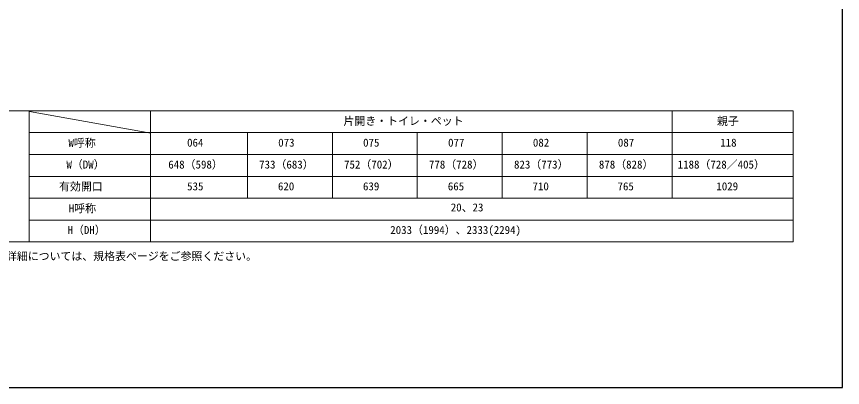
# Model space of a CAD drawing. Units: millimetres, scale not verified. Extents: x -525 to 525, y -783 to 779.
# Drawn here: x -156 to 525, y -783 to -478 of the extents above; entities that cross this region are included whole.
import ezdxf
from ezdxf.enums import TextEntityAlignment as Align

# ---------------------------------------------------------------- set-up
doc = ezdxf.new("R2010")
doc.units = ezdxf.units.MM
doc.header["$LTSCALE"] = 4
doc.layers.add('0-1_TABLE1', color=7, linetype='Continuous', lineweight=18)
doc.layers.add('0-2_USER1', color=3, linetype='Continuous')
doc.layers.add('0-8_YKK_ZWAK', color=7, linetype='Continuous')
doc.styles.add('ＭＳ ゴシック', font='')
doc.styles.get('ＭＳ ゴシック').set_extended_font_data('MS Gothic')

msp = doc.modelspace()

# ---------------------------------------------------------------- linework, layer by layer
at = {"layer": '0-1_TABLE1'}
for p, q in [((-225.572, -555.4), (484.428, -555.4)), ((-145.572, -555.4), (-145.572, -663.4)), ((-145.344, -555.957), (-45.344, -573.957)), ((-45.572, -555.4), (-45.572, -663.4)), ((384.428, -555.4), (384.428, -627.4)), ((484.428, -555.4), (484.428, -663.4)), ((-145.572, -573.4), (484.428, -573.4)), ((34.428, -573.4), (34.428, -627.4)), ((104.428, -573.4), (104.428, -627.4)), ((174.428, -573.4), (174.428, -627.4)), ((244.428, -573.4), (244.428, -627.4)), ((314.428, -573.4), (314.428, -627.4)), ((-145.572, -591.4), (484.428, -591.4)), ((-145.572, -609.4), (484.428, -609.4)), ((-145.572, -627.4), (484.428, -627.4)), ((-145.572, -645.4), (484.428, -645.4)), ((-225.572, -663.4), (484.428, -663.4))]:
    msp.add_line(p, q, dxfattribs=at)
at = {"layer": '0-8_YKK_ZWAK'}
msp.add_lwpolyline([(-525, -783.4), (525, -783.4), (525, 746.6)], dxfattribs=at)

# ---------------------------------------------------------------- texts
at = {"layer": '0-1_TABLE1', "style": 'ＭＳ ゴシック'}
for s, p in [('片開き・トイレ・ペット', (113.536, -569.079)), ('親子', (421.516, -569.181)), ('W呼称', (-113.265, -587.105)), ('064', (-15.415, -586.9)), ('073', (59.712, -586.9)), ('075', (129.712, -586.9)), ('077', (199.789, -586.9)), ('082', (269.712, -586.9)), ('087', (339.789, -586.9)), ('118', (424.227, -586.9)), ('W（DW）', (-114.927, -604.951)), ('648（598）', (-30.91, -604.951)), ('733（683）', (44.013, -604.951)), ('752（702）', (114.013, -604.951)), ('778（728）', (184.013, -604.951)), ('823（773）', (254.141, -604.951)), ('878（828）', (324.141, -604.951)), ('1188（728／405）', (389.121, -604.951)), ('有効開口', (-120.987, -623.13)), ('535', (-15.39, -622.9)), ('620', (59.482, -622.9)), ('639', (129.61, -622.9)), ('665', (199.585, -622.9)), ('710', (269.406, -622.9)), ('765', (339.508, -622.9)), ('1029', (421.005, -622.9)), ('H呼称', (-113.009, -641.105)), ('20、23', (201.991, -640.286)), ('H（DH）', (-114.006, -658.951)), ('2033（1994）、2333(2294)', (152.107, -658.874))]:
    msp.add_text(s, height=6.598, dxfattribs=at).set_placement(p, align=Align.BOTTOM_LEFT)
at = {"layer": '0-2_USER1', "style": 'ＭＳ ゴシック'}
msp.add_text('※サイズ設定の詳細については、規格表ページをご参照ください。', height=6.598, dxfattribs=at).set_placement((-227.799, -680.497), align=Align.BOTTOM_LEFT)

doc.saveas('drawing.dxf')
